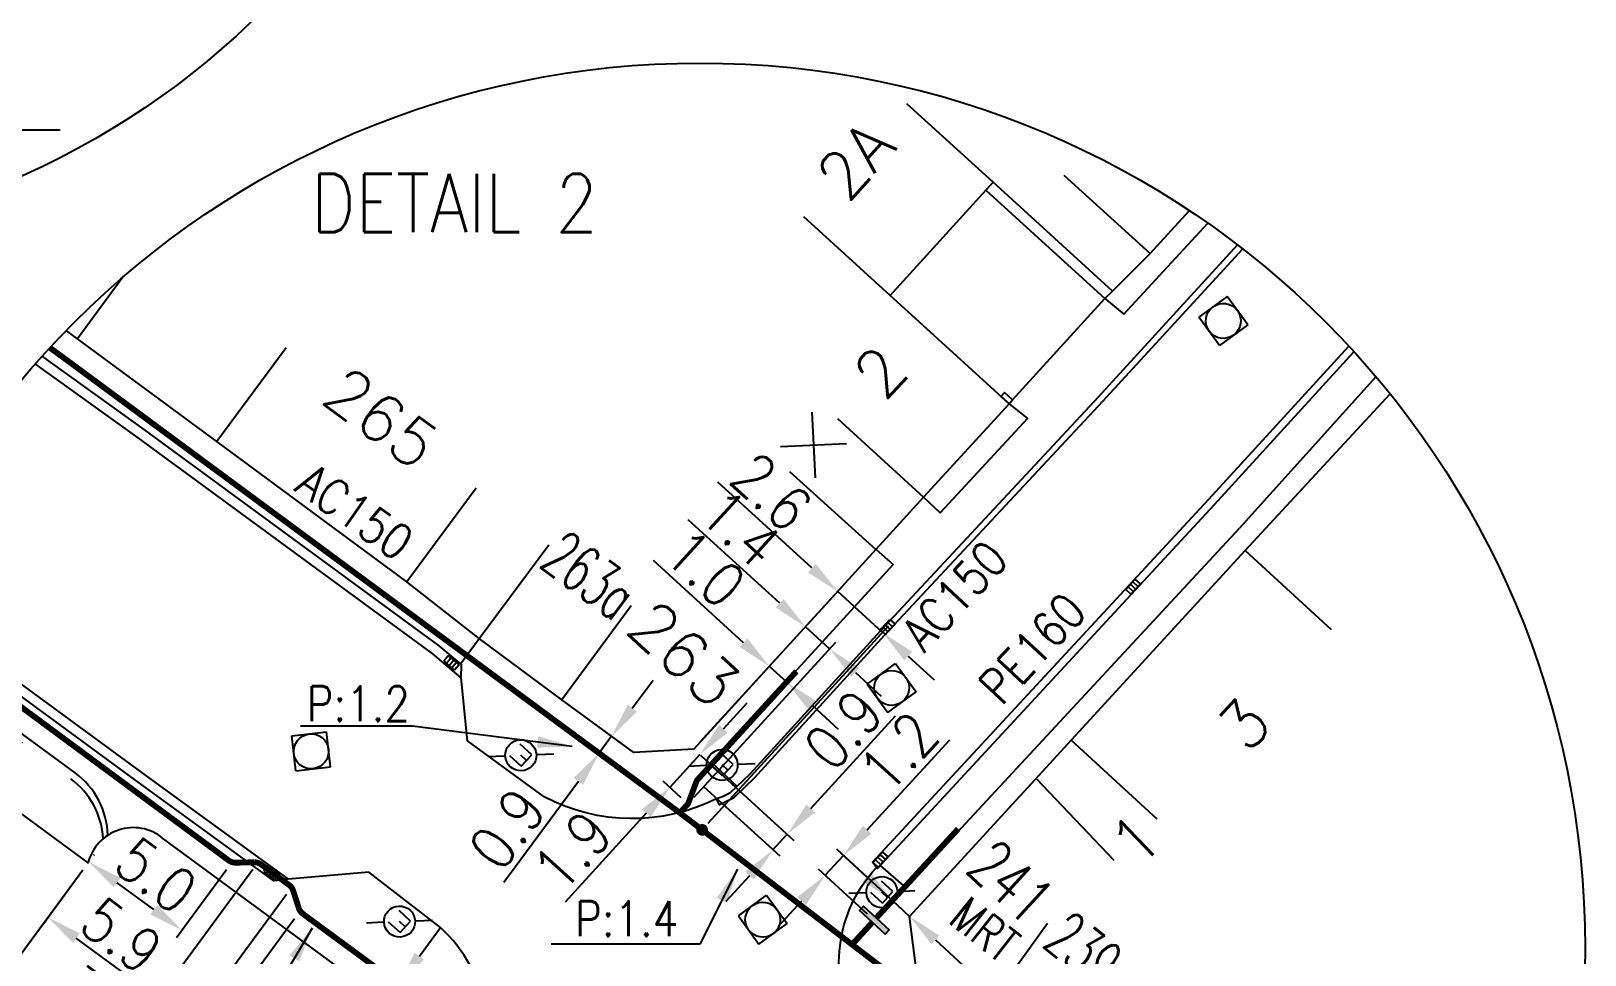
# Model space of a CAD drawing. Header units: millimetres. Extents: x 160996 to 162003, y 120996 to 122000.
# Drawn here: x 161388.4 to 161495, y 121834.3 to 121897.7 of the extents above; entities that cross this region are included whole.
import ezdxf
from ezdxf.enums import TextEntityAlignment as Align

# ---------------------------------------------------------------- set-up
doc = ezdxf.new("R2010")
doc.units = ezdxf.units.MM
doc.header["$PDMODE"] = 34
for name, pattern in [('DASHED', [19.05, 12.7, -6.35]), ('L_100_AP', [14, 10, -1.5, 1, -1.5]), ('L_100_PE', [14, 10, -1.5, 1, -1.5])]:
    doc.linetypes.add(name, pattern=pattern)
doc.layers.get('0').update_dxf_attribs({"linetype": 'CONTINUOUS'})
doc.layers.get('Defpoints').update_dxf_attribs({"linetype": 'CONTINUOUS'})
for name, color, linetype in [('L_140', 3, 'CONTINUOUS'), ('L_300', 7, 'CONTINUOUS'), ('L_340', 7, 'CONTINUOUS'), ('L_420', 7, 'CONTINUOUS'), ('L_900', 7, 'CONTINUOUS'), ('W0008', 7, 'CONTINUOUS'), ('W0100', 7, 'CONTINUOUS'), ('W0112', 1, 'DASHED'), ('W0334', 7, 'CONTINUOUS'), ('W0400', 7, 'CONTINUOUS'), ('W0420', 7, 'CONTINUOUS'), ('W0471', 7, 'CONTINUOUS'), ('W0991', 7, 'CONTINUOUS'), ('W1102', 7, 'CONTINUOUS')]:
    doc.layers.add(name, color=color, linetype=linetype)
doc.styles.add('G_ROMANS', font='ROMANS.SHX', dxfattribs={"width": 0.75})
doc.styles.get("Standard").update_dxf_attribs({"font": 'romans.shx', "width": 0.85})
doc.dimstyles.get("Standard").update_dxf_attribs({"dimtxt": 1.5, "dimasz": 1.2, "dimexe": 0.625, "dimexo": 0.625, "dimgap": 0.25, "dimtad": 1, "dimdec": 1, "dimzin": 0, "dimdsep": 46, "dimtxsty": 'Standard', "dimcen": -0.5, "dimadec": 0, "dimazin": 0, "dimtfac": 1, "dimtdec": 1, "dimtmove": 0, "dimatfit": 3, "dimfxl": 0, "dimtolj": 1, "dimtzin": 0, "dimarcsym": 0})

# ---------------------------------------------------------------- blocks, each defined once
blk = doc.blocks.new('L_300_11')
at = {"color": 0, "linetype": 'Continuous', "const_width": 0.248, "flags": 128}
blk.add_lwpolyline([(-0.126, 0, 1), (0.126, 0, 1)], format="xyb", close=True, dxfattribs=at)
at = {"linetype": 'Continuous', "style": 'G_ROMANS', "width": 0.75}
blk.add_attdef('S', text='', height=1, dxfattribs=at).set_placement((0, 1.35), align=Align.MIDDLE_CENTER)
at = {"color": 0, "linetype": 'Continuous', "width": 0.75, "flags": 3}
for tag, p in [('DEF_LEG', (0, -5)), ('DEF_COUP', (0, -7.5)), ('DEF_TYPE', (0, -10))]:
    blk.add_attdef(tag, text='', height=1.2, dxfattribs=at).set_placement(p, align=Align.MIDDLE)
blk = doc.blocks.new('L_340_17')
at = {"linetype": 'Continuous'}
blk.add_hatch(color=0, dxfattribs=at).paths.add_polyline_path([(0.125, 0.75), (-0.125, 0.75), (-0.125, -0.75), (0.125, -0.75)])
at = {"color": 0, "linetype": 'Continuous'}
blk.add_lwpolyline([(-0.125, 0.75), (0.125, 0.75), (0.125, -0.75), (-0.125, -0.75)], close=True, dxfattribs=at)
at = {"color": 0, "linetype": 'Continuous', "width": 0.75}
for tag, height, flags, p in [('MRT', 1, 8, (0, 1.884)), ('DEF_LEG', 1.2, 3, (0, -5)), ('DEF_COUP', 1.2, 3, (0, -7.5)), ('DEF_TYPE', 1.2, 3, (0, -10))]:
    blk.add_attdef(tag, text='', height=height, dxfattribs=dict(at, flags=flags)).set_placement(p, align=Align.MIDDLE)
blk = doc.blocks.new('t991o')
at = {"color": 0, "linetype": 'Continuous'}
for p, q in [((-1, 1), (1, -1)), ((-1, -1), (1, 1))]:
    blk.add_line(p, q, dxfattribs=at)
blk = doc.blocks.new('T400')
for p, q in [((-0.15, 0.3), (0.15, 0.3)), ((-0.15, -0.25), (-0.15, 0.3)), ((-0.15, 0.15), (0.15, 0.15)), ((-0.15, 0), (0.15, 0)), ((0.15, 0.3), (0.15, -0.25)), ((-0.15, -0.15), (0.15, -0.15)), ((-0.15, -0.25), (-0.15, -0.3)), ((-0.15, -0.3), (0.15, -0.3)), ((0.15, -0.3), (0.15, -0.25))]:
    blk.add_line(p, q)
blk = doc.blocks.new('T420')
for p, q in [((0.75, 0.75), (-0.75, 0.75)), ((-0.75, 0.75), (-0.75, -0.75)), ((0.75, 0.75), (0.75, -0.75)), ((0.75, -0.75), (-0.75, -0.75))]:
    blk.add_line(p, q)
blk.add_ellipse((0, 0), major_axis=(-0.53, 0.53), ratio=1, start_param=3.926991, end_param=10.210176)
blk = doc.blocks.new('T471')
for p, q in [((0.500001, 0.500001), (1.000002, 1.000002)), ((-0.333334, 0.333334), (-0.333334, -0.333334)), ((-0.333334, 0.333334), (0.333334, 0.333334)), ((-0.333334, 0), (0, 0)), ((-0.500001, -0.500001), (-1.000002, -1.000002)), ((-0.333334, -0.333334), (0.333334, -0.333334))]:
    blk.add_line(p, q)
blk.add_ellipse((0, 0), major_axis=(0.471405, 0.471405), ratio=1, start_param=5.497787144, end_param=11.780972451)
blk = doc.blocks.new('*D23')
at = {"layer": 'Defpoints', "color": 0, "linetype": 'Continuous', "transparency": 16777216}
for p in [(161436.38, 121845.35), (161431.2, 121839.68), (161431.41, 121837.53)]:
    blk.add_point(p, dxfattribs=at)
at = {"layer": 'L_140', "color": 0, "linetype": 'Continuous', "lineweight": -2, "transparency": 16777216}
for p, q in [((161434.61, 121846.97), (161428.43, 121852.62)), ((161431.62, 121840.14), (161436.81, 121845.81)), ((161431.83, 121837.99), (161437.99, 121844.74)), ((161437.57, 121844.27), (161436.38, 121845.35)), ((161439.34, 121842.66), (161441.11, 121841.04))]:
    blk.add_line(p, q, dxfattribs=at)
at = {"layer": 'L_140', "color": 0, "linetype": 'Continuous', "transparency": 16777216}
for points in [[(161434.88, 121847.27), (161434.34, 121846.68), (161436.38, 121845.35)], [(161439.61, 121842.95), (161439.07, 121842.36), (161437.57, 121844.27)]]:
    blk.add_solid(points, dxfattribs=at)
at = {"layer": 'L_140', "color": 0, "linetype": 'Continuous', "transparency": 16777216, "insert": (161431.98, 121852.08), "char_height": 3, "attachment_point": 5, "rotation": 317.594}
blk.add_mtext('\\A1;1.0', dxfattribs=at)
blk = doc.blocks.new('*D24')
at = {"layer": 'Defpoints', "color": 0, "linetype": 'Continuous', "transparency": 16777216}
for p in [(161438.86, 121848.06), (161431.2, 121839.68), (161430.8, 121835.92)]:
    blk.add_point(p, dxfattribs=at)
at = {"layer": 'L_140', "color": 0, "linetype": 'Continuous', "lineweight": -2, "transparency": 16777216}
for p, q in [((161437.09, 121849.68), (161430.81, 121855.41)), ((161431.62, 121840.14), (161439.28, 121848.52)), ((161440.51, 121846.55), (161438.86, 121848.06)), ((161431.22, 121836.38), (161440.93, 121847.01)), ((161442.28, 121844.93), (161444.06, 121843.31))]:
    blk.add_line(p, q, dxfattribs=at)
at = {"layer": 'L_140', "color": 0, "linetype": 'Continuous', "transparency": 16777216}
for points in [[(161437.36, 121849.97), (161436.82, 121849.38), (161438.86, 121848.06)], [(161442.55, 121845.23), (161442.01, 121844.64), (161440.51, 121846.55)]]:
    blk.add_solid(points, dxfattribs=at)
at = {"layer": 'L_140', "color": 0, "linetype": 'Continuous', "transparency": 16777216, "insert": (161434.41, 121854.83), "char_height": 3, "attachment_point": 5, "rotation": 317.594}
blk.add_mtext('\\A1;1.4', dxfattribs=at)
blk = doc.blocks.new('*D25')
at = {"layer": 'Defpoints', "color": 0, "linetype": 'Continuous', "transparency": 16777216}
for p in [(161441.07, 121850.48), (161431.2, 121839.68), (161431.77, 121834.13)]:
    blk.add_point(p, dxfattribs=at)
at = {"layer": 'L_300', "color": 0, "linetype": 'Continuous', "lineweight": -2, "transparency": 16777216}
for p, q in [((161439.29, 121852.1), (161432.84, 121857.99)), ((161431.62, 121840.14), (161441.49, 121850.94)), ((161444.14, 121847.67), (161441.07, 121850.48)), ((161432.19, 121834.59), (161444.56, 121848.13)), ((161445.91, 121846.05), (161447.68, 121844.43))]:
    blk.add_line(p, q, dxfattribs=at)
at = {"layer": 'L_300', "color": 0, "linetype": 'Continuous', "transparency": 16777216}
for points in [[(161439.56, 121852.39), (161439.02, 121851.8), (161441.07, 121850.48)], [(161446.18, 121846.35), (161445.64, 121845.76), (161444.14, 121847.67)]]:
    blk.add_solid(points, dxfattribs=at)
at = {"layer": 'L_300', "color": 0, "linetype": 'Continuous', "transparency": 16777216, "insert": (161436.53, 121857.33), "char_height": 3, "attachment_point": 5, "rotation": 317.594}
blk.add_mtext('\\A1;2.6', dxfattribs=at)
blk = doc.blocks.new('*D26')
at = {"layer": 'Defpoints', "color": 0, "linetype": 'Continuous', "transparency": 16777216}
for p in [(161431.2, 121839.68), (161431.41, 121837.53), (161437.61, 121833.83)]:
    blk.add_point(p, dxfattribs=at)
at = {"layer": 'L_140', "color": 0, "linetype": 'Continuous', "lineweight": -2, "transparency": 16777216}
for p, q in [((161439.22, 121835.6), (161445.04, 121841.96)), ((161431.66, 121839.25), (161438.07, 121833.4)), ((161431.87, 121837.11), (161437.1, 121832.34)), ((161436.63, 121832.76), (161437.61, 121833.83)), ((161435.02, 121830.99), (161433.4, 121829.22))]:
    blk.add_line(p, q, dxfattribs=at)
at = {"layer": 'L_140', "color": 0, "linetype": 'Continuous', "transparency": 16777216}
for points in [[(161438.93, 121835.87), (161439.52, 121835.33), (161437.61, 121833.83)], [(161434.72, 121831.26), (161435.31, 121830.72), (161436.63, 121832.76)]]:
    blk.add_solid(points, dxfattribs=at)
at = {"layer": 'L_140', "color": 0, "linetype": 'Continuous', "transparency": 16777216, "insert": (161441.46, 121841.01), "char_height": 3, "attachment_point": 5, "rotation": 47.594}
blk.add_mtext('\\A1;0.9', dxfattribs=at)
blk = doc.blocks.new('*D27')
at = {"layer": 'Defpoints', "color": 0, "linetype": 'Continuous', "transparency": 16777216}
for p in [(161431.2, 121839.68), (161431.61, 121839.3), (161430.8, 121835.92)]:
    blk.add_point(p, dxfattribs=at)
at = {"layer": 'L_140', "color": 0, "linetype": 'Continuous', "lineweight": -2, "transparency": 16777216}
for p, q in [((161433.23, 121841.07), (161434.85, 121842.84)), ((161431.61, 121839.3), (161429.56, 121837.05)), ((161431.66, 121839.25), (161432.07, 121838.88)), ((161430.34, 121836.34), (161429.1, 121837.48)), ((161427.94, 121835.28), (161422.38, 121829.18))]:
    blk.add_line(p, q, dxfattribs=at)
at = {"layer": 'L_140', "color": 0, "linetype": 'Continuous', "transparency": 16777216}
for points in [[(161432.94, 121841.34), (161433.53, 121840.8), (161431.61, 121839.3)], [(161427.65, 121835.55), (161428.24, 121835.01), (161429.56, 121837.05)]]:
    blk.add_solid(points, dxfattribs=at)
at = {"layer": 'L_140', "color": 0, "linetype": 'Continuous', "transparency": 16777216, "insert": (161422.87, 121832.7), "char_height": 3, "attachment_point": 5, "rotation": 47.594}
blk.add_mtext('\\A1;1.9', dxfattribs=at)
blk = doc.blocks.new('*D28')
at = {"layer": 'Defpoints', "color": 0, "linetype": 'Continuous', "transparency": 16777216}
for p in [(161425.56, 121840.55), (161427.08, 121839.43), (161426.22, 121838.27)]:
    blk.add_point(p, dxfattribs=at)
at = {"layer": 'L_140', "color": 0, "linetype": 'Continuous', "lineweight": -2, "transparency": 16777216}
for p, q in [((161426.98, 121842.48), (161428.41, 121844.41)), ((161425.56, 121840.55), (161424.7, 121839.39)), ((161426.57, 121839.8), (161425.05, 121840.92)), ((161425.72, 121838.64), (161424.2, 121839.76)), ((161423.28, 121837.46), (161418.16, 121830.52))]:
    blk.add_line(p, q, dxfattribs=at)
at = {"layer": 'L_140', "color": 0, "linetype": 'Continuous', "transparency": 16777216}
for points in [[(161426.66, 121842.72), (161427.3, 121842.24), (161425.56, 121840.55)], [(161422.96, 121837.7), (161423.6, 121837.22), (161424.7, 121839.39)]]:
    blk.add_solid(points, dxfattribs=at)
at = {"layer": 'L_140', "color": 0, "linetype": 'Continuous', "transparency": 16777216, "insert": (161418.4, 121834.21), "char_height": 3, "attachment_point": 5, "rotation": 53.5857}
blk.add_mtext('\\A1;0.9', dxfattribs=at)
blk = doc.blocks.new('*D29')
at = {"layer": 'Defpoints', "color": 0, "linetype": 'Continuous', "transparency": 16777216}
for p in [(161443.58, 121827.93), (161446, 121828.2), (161446, 121828.2)]:
    blk.add_point(p, dxfattribs=at)
at = {"layer": 'L_340', "color": 0, "linetype": 'Continuous', "lineweight": -2, "transparency": 16777216}
for p, q in [((161443.05, 121830.91), (161441.29, 121832.53)), ((161444, 121828.39), (161445.25, 121829.75)), ((161444.82, 121829.29), (161446, 121828.2)), ((161447.77, 121826.58), (161456.91, 121818.2))]:
    blk.add_line(p, q, dxfattribs=at)
at = {"layer": 'L_340', "color": 0, "linetype": 'Continuous', "transparency": 16777216}
for points in [[(161443.33, 121831.2), (161442.78, 121830.61), (161444.82, 121829.29)], [(161448.04, 121826.88), (161447.5, 121826.29), (161446, 121828.2)]]:
    blk.add_solid(points, dxfattribs=at)
at = {"layer": 'L_340', "color": 0, "linetype": 'Continuous', "transparency": 16777216, "insert": (161456.06, 121821.69), "char_height": 3, "attachment_point": 5, "rotation": 317.4604}
blk.add_mtext('\\A1;1.0', dxfattribs=at)
blk = doc.blocks.new('*D31')
at = {"layer": 'Defpoints', "color": 0, "linetype": 'Continuous', "transparency": 16777216}
for p in [(161441.46, 121832.37), (161443.58, 121827.93), (161446, 121828.2)]:
    blk.add_point(p, dxfattribs=at)
at = {"layer": 'L_340', "color": 0, "linetype": 'Continuous', "lineweight": -2, "transparency": 16777216}
for p, q in [((161443.08, 121834.14), (161448.75, 121840.32)), ((161445.54, 121828.63), (161441, 121832.8)), ((161440.22, 121831.02), (161441.46, 121832.37)), ((161443.12, 121828.35), (161439.75, 121831.44)), ((161438.59, 121829.25), (161436.97, 121827.48))]:
    blk.add_line(p, q, dxfattribs=at)
at = {"layer": 'L_340', "color": 0, "linetype": 'Continuous', "transparency": 16777216}
for points in [[(161442.79, 121834.41), (161443.38, 121833.87), (161441.46, 121832.37)], [(161438.3, 121829.52), (161438.89, 121828.98), (161440.22, 121831.02)]]:
    blk.add_solid(points, dxfattribs=at)
at = {"layer": 'L_340', "color": 0, "linetype": 'Continuous', "transparency": 16777216, "insert": (161445.25, 121839.47), "char_height": 3, "attachment_point": 5, "rotation": 47.4604}
blk.add_mtext('\\A1;1.2', dxfattribs=at)
blk = doc.blocks.new('*D34')
at = {"layer": 'Defpoints', "color": 0, "linetype": 'Continuous', "transparency": 16777216}
for p in [(161389.65, 121831.87), (161389.7, 121831.93), (161399.5, 121831.88)]:
    blk.add_point(p, dxfattribs=at)
at = {"layer": 'L_140', "color": 0, "linetype": 'Continuous', "lineweight": -2, "transparency": 16777216}
for p, q in [((161390.03, 121832.37), (161390.07, 121832.44)), ((161399.13, 121831.38), (161395.71, 121826.73)), ((161394.15, 121828.66), (161391.64, 121830.51))]:
    blk.add_line(p, q, dxfattribs=at)
at = {"layer": 'L_140', "color": 0, "linetype": 'Continuous', "transparency": 16777216}
for points in [[(161391.87, 121830.83), (161391.4, 121830.19), (161389.7, 121831.93)], [(161394.39, 121828.98), (161393.91, 121828.34), (161396.08, 121827.24)]]:
    blk.add_solid(points, dxfattribs=at)
at = {"layer": 'L_140', "color": 0, "linetype": 'Continuous', "transparency": 16777216, "insert": (161394.31, 121831.02), "char_height": 3, "attachment_point": 5, "rotation": 323.6371}
blk.add_mtext('\\A1;5.0', dxfattribs=at)
blk = doc.blocks.new('*D35')
at = {"layer": 'Defpoints', "color": 0, "linetype": 'Continuous', "transparency": 16777216}
for p in [(161389.65, 121831.87), (161401.31, 121831.91), (161386.9, 121828.13)]:
    blk.add_point(p, dxfattribs=at)
at = {"layer": 'L_140', "color": 0, "linetype": 'Continuous', "lineweight": -2, "transparency": 16777216}
for p, q in [((161389.28, 121831.36), (161386.53, 121827.62)), ((161400.94, 121831.41), (161394.07, 121822.08)), ((161392.51, 121824), (161388.83, 121826.71))]:
    blk.add_line(p, q, dxfattribs=at)
at = {"layer": 'L_140', "color": 0, "linetype": 'Continuous', "transparency": 16777216}
for points in [[(161389.07, 121827.03), (161388.6, 121826.38), (161386.9, 121828.13)], [(161392.74, 121824.32), (161392.27, 121823.68), (161394.44, 121822.58)]]:
    blk.add_solid(points, dxfattribs=at)
at = {"layer": 'L_140', "color": 0, "linetype": 'Continuous', "transparency": 16777216, "insert": (161391.95, 121826.89), "char_height": 3, "attachment_point": 5, "rotation": 323.6371}
blk.add_mtext('\\A1;5.9', dxfattribs=at)
blk = doc.blocks.new('*D36')
at = {"layer": 'Defpoints', "color": 0, "linetype": 'Continuous', "transparency": 16777216}
for p in [(161389.65, 121831.87), (161403.63, 121830.2), (161384.18, 121824.43)]:
    blk.add_point(p, dxfattribs=at)
at = {"layer": 'L_140', "color": 0, "linetype": 'Continuous', "lineweight": -2, "transparency": 16777216}
for p, q in [((161389.28, 121831.36), (161383.81, 121823.93)), ((161403.26, 121829.7), (161393.67, 121816.67)), ((161392.11, 121818.6), (161386.11, 121823.01))]:
    blk.add_line(p, q, dxfattribs=at)
at = {"layer": 'L_140', "color": 0, "linetype": 'Continuous', "transparency": 16777216}
for points in [[(161386.35, 121823.33), (161385.88, 121822.69), (161384.18, 121824.43)], [(161392.34, 121818.92), (161391.87, 121818.28), (161394.04, 121817.18)]]:
    blk.add_solid(points, dxfattribs=at)
at = {"layer": 'L_140', "color": 0, "linetype": 'Continuous', "transparency": 16777216, "insert": (161390.63, 121822.17), "char_height": 3, "attachment_point": 5, "rotation": 323.6371}
blk.add_mtext('\\A1;7.7', dxfattribs=at)
blk = doc.blocks.new('*D37')
at = {"layer": 'Defpoints', "color": 0, "linetype": 'Continuous', "transparency": 16777216}
for p in [(161389.65, 121831.87), (161404.18, 121828.52), (161381.84, 121821.25)]:
    blk.add_point(p, dxfattribs=at)
at = {"layer": 'L_140', "color": 0, "linetype": 'Continuous', "lineweight": -2, "transparency": 16777216}
for p, q in [((161389.28, 121831.36), (161381.47, 121820.75)), ((161403.81, 121828.02), (161392.48, 121812.64)), ((161390.92, 121814.56), (161383.77, 121819.83))]:
    blk.add_line(p, q, dxfattribs=at)
at = {"layer": 'L_140', "color": 0, "linetype": 'Continuous', "transparency": 16777216}
for points in [[(161384.01, 121820.15), (161383.53, 121819.5), (161381.84, 121821.25)], [(161391.16, 121814.89), (161390.68, 121814.24), (161392.85, 121813.14)]]:
    blk.add_solid(points, dxfattribs=at)
at = {"layer": 'L_140', "color": 0, "linetype": 'Continuous', "transparency": 16777216, "insert": (161388.26, 121819), "char_height": 3, "attachment_point": 5, "rotation": 323.6371}
blk.add_mtext('\\A1;8.5', dxfattribs=at)
blk = doc.blocks.new('*D38')
at = {"layer": 'Defpoints', "color": 0, "linetype": 'Continuous', "transparency": 16777216}
for p in [(161410.95, 121823.54), (161410.05, 121822.31), (161410.05, 121822.31)]:
    blk.add_point(p, dxfattribs=at)
at = {"layer": 'L_140', "color": 0, "linetype": 'Continuous', "lineweight": -2, "transparency": 16777216}
for p, q in [((161412.37, 121825.47), (161413.79, 121827.4)), ((161410.95, 121823.54), (161410.05, 121822.31)), ((161408.62, 121820.38), (161403.66, 121813.63))]:
    blk.add_line(p, q, dxfattribs=at)
at = {"layer": 'L_140', "color": 0, "linetype": 'Continuous', "transparency": 16777216}
for points in [[(161412.05, 121825.71), (161412.69, 121825.23), (161410.95, 121823.54)], [(161408.3, 121820.62), (161408.95, 121820.14), (161410.05, 121822.31)]]:
    blk.add_solid(points, dxfattribs=at)
at = {"layer": 'L_140', "color": 0, "linetype": 'Continuous', "transparency": 16777216, "insert": (161403.82, 121817.23), "char_height": 3, "attachment_point": 5, "rotation": 53.6374}
blk.add_mtext('\\A1;1.0', dxfattribs=at)
blk = doc.blocks.new('detail04')
at = {"layer": 'L_900', "color": 7, "linetype": 'Continuous'}
blk.add_circle((161365.28, 121938.35), 55.37, dxfattribs=at)
at = {"layer": 'L_420', "linetype": 'Continuous', "annotation_type": 0, "has_hookline": 1, "hookline_direction": 0, "text_width": 34.78}
blk.add_leader([(161364.29, 121932.39), (161352.76, 121890.93), (161355.16, 121890.93)], dimstyle='Standard', override={"dimasz": 2.4, "dimgap": 0.5}, dxfattribs=at)
blk = doc.blocks.new('detail05')
at = {"layer": 'L_140', "linetype": 'L_100_AP', "const_width": 0.4, "flags": 128}
for points in [[(161484.14, 121795.58), (161474.81, 121802.29), (161461.84, 121811.89), (161445.85, 121823.36), (161431.77, 121834.13), (161430.24, 121835.3), (161426.22, 121838.27), (161387.97, 121866.52), (161387.02, 121867.21)], [(161430.24, 121835.3), (161430.8, 121835.92), (161431.41, 121837.53), (161438.24, 121845.01)], [(161442.05, 121826.26), (161443.44, 121827.78)]]:
    blk.add_lwpolyline(points, dxfattribs=at)
blk.add_lwpolyline([(161375.65, 121849.52), (161399.28, 121832.04, 0.165155), (161399.77, 121831.88), (161401.04, 121831.91, -0.164617), (161401.53, 121831.75), (161403.42, 121830.36, -0.156702), (161403.71, 121829.96), (161404.1, 121828.77, 0.156702), (161404.38, 121828.37), (161410.95, 121823.54), (161428.1, 121810.52), (161433.06, 121806.76), (161443.83, 121798.94), (161448.16, 121795.85), (161463.83, 121784.61), (161470.67, 121779.55)], format="xyb", dxfattribs=at)
at = {"layer": 'L_140', "linetype": 'L_100_PE', "const_width": 0.4, "flags": 128}
blk.add_lwpolyline([(161443.71, 121828.08), (161449.33, 121834.2)], dxfattribs=at)
at = {"layer": 'L_900', "color": 7, "linetype": 'Continuous'}
blk.add_circle((161431.63, 121826.03), 60.71, dxfattribs=at)
at = {"layer": 'W0008', "color": 7}
for points in [[(161458.95, 121863.84), (161468.49, 121874.26)], [(161466.91, 121856.45), (161476.48, 121866.94)]]:
    blk.add_lwpolyline(points, dxfattribs=at)
for points in [[(161459.26, 121863.55), (161444.29, 121847.48), (161435.33, 121837.67), (161433.92, 121836.31), (161432.96, 121835.84), (161432.76, 121836.27, -0.24136), (161420.93, 121836.39), (161415.68, 121840.25), (161415.24, 121844.57), (161413.29, 121846.2), (161393.08, 121861.04), (161386.02, 121866.1)], [(161483.38, 121794.31), (161453.12, 121816.66), (161447.56, 121816.39), (161442.32, 121820.37, -0.32081), (161443.72, 121831.55), (161443.46, 121831.91), (161466.52, 121856.81)], [(161397.64, 121793.17), (161416.71, 121815.19), (161416.25, 121815.62, 0.319442), (161413.83, 121827.43), (161408.9, 121831.22), (161403.39, 121830.76), (161393.23, 121838.14), (161376.14, 121850.67)]]:
    blk.add_lwpolyline(points, format="xyb", dxfattribs=at)
at = {"layer": 'W0100', "color": 7}
for points in [[(161446.92, 121868.76), (161444.66, 121870.8), (161451.73, 121878.56), (161445.81, 121883.95)], [(161456.59, 121879.06), (161462.5, 121873.67), (161465.19, 121876.61)], [(161416.27, 121857.57), (161411.51, 121851.14), (161398.48, 121860.78), (161388.91, 121867.81), (161388.14, 121868.39)], [(161446.92, 121868.76), (161452.82, 121863.36), (161446.95, 121856.95), (161443.69, 121853.36), (161431.2, 121839.68), (161427.08, 121839.43), (161422.15, 121843.06), (161416.48, 121847.27), (161421.25, 121853.69)], [(161469.03, 121853.3), (161478.96, 121864.04)], [(161484.85, 121796.84), (161475.65, 121803.46), (161462.54, 121812.86), (161457.16, 121816.56), (161450.75, 121821.18), (161446.5, 121824.26), (161446, 121828.2), (161469.03, 121853.3), (161474.92, 121847.89)]]:
    blk.add_lwpolyline(points, dxfattribs=at)
blk.add_lwpolyline([(161396.2, 121794.98), (161413.25, 121814.7, 0.450492), (161412.51, 121820.5), (161394.76, 121833.57, 0.549163), (161389.65, 121831.87), (161373.55, 121843.72)], format="xyb", dxfattribs=at)
at = {"layer": 'W0112', "color": 7}
for points in [[(161451.23, 121878.01), (161459.39, 121870.58), (161459.92, 121871.1), (161451.73, 121878.56)], [(161452.82, 121863.36), (161453.07, 121863.63), (161452.52, 121864.15), (161452.26, 121863.87)]]:
    blk.add_lwpolyline(points, close=True, dxfattribs=at)
for points in [[(161391, 121833.76, 0.230651), (161388.76, 121838.04), (161375.06, 121848.08)], [(161374.87, 121847.58), (161388.46, 121837.63, -0.222039), (161390.69, 121833.53)]]:
    blk.add_lwpolyline(points, format="xyb", dxfattribs=at)
at = {"layer": 'W0334', "color": 7}
for points in [[(161453.07, 121863.63), (161459.39, 121870.58), (161460.69, 121869.51), (161466.46, 121875.75)], [(161459.26, 121863.55), (161468.85, 121873.99)], [(161459.92, 121871.1), (161462.5, 121873.67)], [(161466.52, 121856.81), (161476.13, 121867.32)], [(161415.24, 121844.57), (161415.27, 121845.47), (161413.72, 121846.76), (161393.5, 121861.61), (161386.49, 121866.63)], [(161477.99, 121865.22), (161468.64, 121854.84)], [(161458.95, 121863.84), (161443.98, 121847.76), (161435.03, 121837.96), (161433.67, 121836.66), (161433.17, 121836.41), (161432.76, 121836.27)], [(161452.82, 121863.36), (161454.09, 121862.36), (161448.1, 121855.88), (161446.96, 121856.95)], [(161443.72, 121831.55), (161443.79, 121831.48), (161466.91, 121856.45)], [(161443.98, 121831.68), (161445.74, 121830.16), (161468.64, 121854.84)], [(161443.7, 121853.36), (161444.88, 121852.35), (161432.43, 121838.73), (161434.16, 121837.13)], [(161415.19, 121845.53), (161416.48, 121847.27), (161411.51, 121851.14)], [(161403.39, 121830.76), (161402.38, 121830.64), (161392.83, 121837.59), (161375.86, 121850.02)]]:
    blk.add_lwpolyline(points, dxfattribs=at)
at = {"layer": 'W1102', "color": 7}
for p, q in [((161392.03, 121872.05), (161388.91, 121867.81)), ((161403.23, 121867.21), (161398.48, 121860.78)), ((161441.05, 121862.35), (161446.95, 121856.95)), ((161437.77, 121858.73), (161443.69, 121853.36)), ((161426.9, 121849.5), (161422.15, 121843.06)), ((161462.98, 121834.87), (161457.08, 121840.28)), ((161454.68, 121837.66), (161460.02, 121832.06)), ((161455.46, 121827.7), (161450.75, 121821.18))]:
    blk.add_line(p, q, dxfattribs=at)
at = {"layer": 'W1102', "color": 7, "flags": 128}
blk.add_lwpolyline([(161444.66, 121870.8), (161438.75, 121876.18)], dxfattribs=at)
at = {"layer": 'L_300', "xscale": 1.600000000002699, "yscale": 1.600000000002699, "zscale": 1.600000000002699, "rotation": 107.787416522967}
blk.add_blockref('L_300_11', (161431.77, 121834.13), dxfattribs=at)
at = {"layer": 'L_340'}
ref = blk.add_blockref('L_340_17', (161443.58, 121827.93), dxfattribs=dict(at, xscale=1.600000000006107, yscale=1.600000000006107, zscale=1.600000000006107, rotation=47.4603969112074))
ref.add_attrib('MRT', 'MRT', dxfattribs={"layer": '0', "color": 0, "linetype": 'Continuous', "height": 2.4, "rotation": 321.5431, "width": 0.75, "flags": 8}).set_placement((161451.16, 121827.29), align=Align.MIDDLE)
at = {"layer": 'W0400', "color": 7}
for p, xscale, yscale, zscale, rotation in [((161461.33, 121850.82), 1.599999999992184, 1.599999999992184, 1.599999999992184, 137.2048058359465), ((161444.5, 121848.05), 1.600000000007251, 1.600000000007251, 1.600000000007251, 317.0443057412959), ((161414.57, 121845.58), 1.599999999996202, 1.599999999996202, 1.599999999996202, 229.9795298341063), ((161402.22, 121831.2), 1.59999999999699, 1.59999999999699, 1.59999999999699, 232.5790322190211), ((161444, 121832.09), 1.600000000003192, 1.600000000003192, 1.600000000003192, 317.3746817774347)]:
    blk.add_blockref('T400', p, dxfattribs=dict(at, xscale=xscale, yscale=yscale, zscale=zscale, rotation=rotation))
at = {"layer": 'W0420', "color": 7}
for p, xscale, yscale, zscale, rotation in [((161467.52, 121869.05), 1.60000000000095, 1.60000000000095, 1.60000000000095, 306.1510446541301), ((161444.77, 121843.87), 1.599999999999399, 1.599999999999399, 1.599999999999399, 126.0211230921117), ((161404.95, 121839.52), 1.599999999998638, 1.599999999998638, 1.599999999998638, 186.5423059436009), ((161435.93, 121827.97), 1.599999999999399, 1.599999999999399, 1.599999999999399, 126.0211230921117)]:
    blk.add_blockref('T420', p, dxfattribs=dict(at, xscale=xscale, yscale=yscale, zscale=zscale, rotation=rotation))
at = {"layer": 'W0471', "color": 7, "xscale": 1.599999999994202, "yscale": 1.599999999994202, "zscale": 1.599999999994202, "rotation": 137.578992854049}
for p in [(161419.33, 121839.25), (161433.14, 121838.59), (161444.1, 121829.86), (161411.01, 121827.84)]:
    blk.add_blockref('T471', p, dxfattribs=at)
at = {"layer": 'W0991', "color": 7, "xscale": 1.59999999999542, "yscale": 1.59999999999542, "zscale": 1.59999999999542, "rotation": 317.7831757876385}
blk.add_blockref('t991o', (161439.41, 121860.54), dxfattribs=at)
at = {"layer": 'L_140', "linetype": 'Continuous', "width": 0.85}
for s, rotation, p in [('AC150', 324.9954, (161403.72, 121857.45)), ('AC150', 47.0443, (161447.01, 121846.22)), ('PE160', 47.0443, (161452.32, 121842.58))]:
    blk.add_text(s, height=2.4, rotation=rotation, dxfattribs=at).set_placement(p)
at = {"layer": 'L_140', "linetype": 'Continuous', "char_height": 2.4, "attachment_point": 3}
for s, insert in [('\\A1;P:1.2', (161411.72, 121843.98)), ('\\A1;P:1.4', (161430.13, 121829.23))]:
    blk.add_mtext(s, dxfattribs=dict(at, insert=insert))
at = {"layer": 'L_900', "color": 7, "linetype": 'Continuous', "insert": (161400.28, 121879.13), "char_height": 4, "attachment_point": 1}
blk.add_mtext('  DETAIL 2', dxfattribs=at)
at = {"layer": 'W0991', "color": 7}
for s, rotation, p in [('2A', 47.6957, (161442.28, 121880.07)), ('2', 47.5507, (161443.98, 121865.55)), ('265', 323.5051, (161409.75, 121862.39)), ('263', 317.594, (161430.52, 121846.2)), ('3', 47.4604, (161468.95, 121841.38)), ('1', 43.6211, (161461.5, 121833.46))]:
    blk.add_text(s, height=3.2, rotation=rotation, dxfattribs=at).set_placement(p, align=Align.MIDDLE)
for s, rotation, width, p in [('263a', 323.4321, 0.6, (161424.07, 121851.6)), ('241', 317.4604, 0.7, (161452.96, 121830.56)), ('239a', 321.5431, 0.6, (161458.57, 121825.43))]:
    blk.add_text(s, height=3.2, rotation=rotation, dxfattribs=dict(at, width=width)).set_placement(p, align=Align.MIDDLE)
at = {"layer": 'L_140', "linetype": 'Continuous'}
for base, p1, p2, angle, text, picture, middle in [((161438.86, 121848.06), (161430.8, 121835.92), (161431.2, 121839.68), 317.594, '1.4', '*D24', (161433.06, 121853.35)), ((161436.38, 121845.35), (161431.41, 121837.53), (161431.2, 121839.68), 317.594, '1.0', '*D23', (161430.63, 121850.61)), ((161425.56, 121840.55), (161426.22, 121838.27), (161427.08, 121839.43), 233.5857, '0.9', '*D28', (161420.01, 121833.03)), ((161437.61, 121833.83), (161431.41, 121837.53), (161431.2, 121839.68), 227.594, '0.9', '*D26', (161442.94, 121839.67)), ((161431.61, 121839.3), (161430.8, 121835.92), (161431.2, 121839.68), 227.594, '1.9', '*D27', (161424.35, 121831.35)), ((161389.7, 121831.93), (161399.5, 121831.88), (161389.65, 121831.87), 323.6371, '5.0', '*D34', (161393.13, 121829.41)), ((161381.84, 121821.25), (161404.18, 121828.52), (161389.65, 121831.87), 323.6371, '8.5', '*D37', (161387.08, 121817.39)), ((161384.18, 121824.43), (161403.63, 121830.2), (161389.65, 121831.87), 323.6371, '7.7', '*D36', (161389.44, 121820.56)), ((161386.9, 121828.13), (161401.31, 121831.91), (161389.65, 121831.87), 323.6371, '5.9', '*D35', (161390.77, 121825.28)), ((161410.05, 121822.31), (161410.95, 121823.54), (161410.05, 121822.31), 53.6374, '1.0', '*D38', (161405.43, 121816.04))]:
    dim = blk.add_linear_dim(base=base, p1=p1, p2=p2, angle=angle, text=text, dimstyle='Standard', override={"dimtxt": 3, "dimasz": 2.4, "dimgap": 0.5}, dxfattribs=at)
    dim.commit()
    dim.dimension.update_dxf_attribs({"geometry": picture, "text_midpoint": middle, "dimtype": 128})
at = {"layer": 'L_300', "linetype": 'Continuous'}
dim = blk.add_linear_dim(base=(161441.07, 121850.48), p1=(161431.77, 121834.13), p2=(161431.2, 121839.68), angle=317.594, text='2.6', dimstyle='Standard', override={"dimtxt": 3, "dimasz": 2.4, "dimgap": 0.5}, dxfattribs=at)
dim.commit()
dim.dimension.update_dxf_attribs({"geometry": '*D25', "text_midpoint": (161435.18, 121855.85), "dimtype": 128})
at = {"layer": 'L_340', "linetype": 'Continuous'}
for base, angle, text, picture, middle in [((161441.46, 121832.37), 227.4604, '1.2', '*D31', (161446.73, 121838.11)), ((161446, 121828.2), 137.4604, '1.0', '*D29', (161454.7, 121820.22))]:
    dim = blk.add_linear_dim(base=base, p1=(161443.58, 121827.93), p2=(161446, 121828.2), angle=angle, text=text, dimstyle='Standard', override={"dimtxt": 3, "dimasz": 2.4, "dimgap": 0.5}, dxfattribs=at)
    dim.commit()
    dim.dimension.update_dxf_attribs({"geometry": picture, "text_midpoint": middle, "dimtype": 128})
at = {"layer": 'L_140', "linetype": 'Continuous', "annotation_type": 0, "has_hookline": 1, "hookline_direction": 1}
for points, text_width in [([(161422.86, 121839.86), (161411.91, 121841.25)], 7.19), ([(161434.2, 121831.43), (161431.6, 121826.29), (161429.2, 121826.29)], 7.29), ([(161405.01, 121827.38), (161393.49, 121807.86), (161391.09, 121807.86)], 9.13)]:
    blk.add_leader(points, dimstyle='Standard', override={"dimasz": 2.4, "dimgap": 0.5}, dxfattribs=dict(at, text_width=text_width))

msp = doc.modelspace()

# ---------------------------------------------------------------- block references
at = {"layer": 'L_900', "color": 7, "linetype": 'Continuous'}
for name, p in [('detail04', (0, 0)), ('detail05', (2.71, 8.77))]:
    msp.add_blockref(name, p, dxfattribs=at)

doc.saveas('drawing.dxf')
